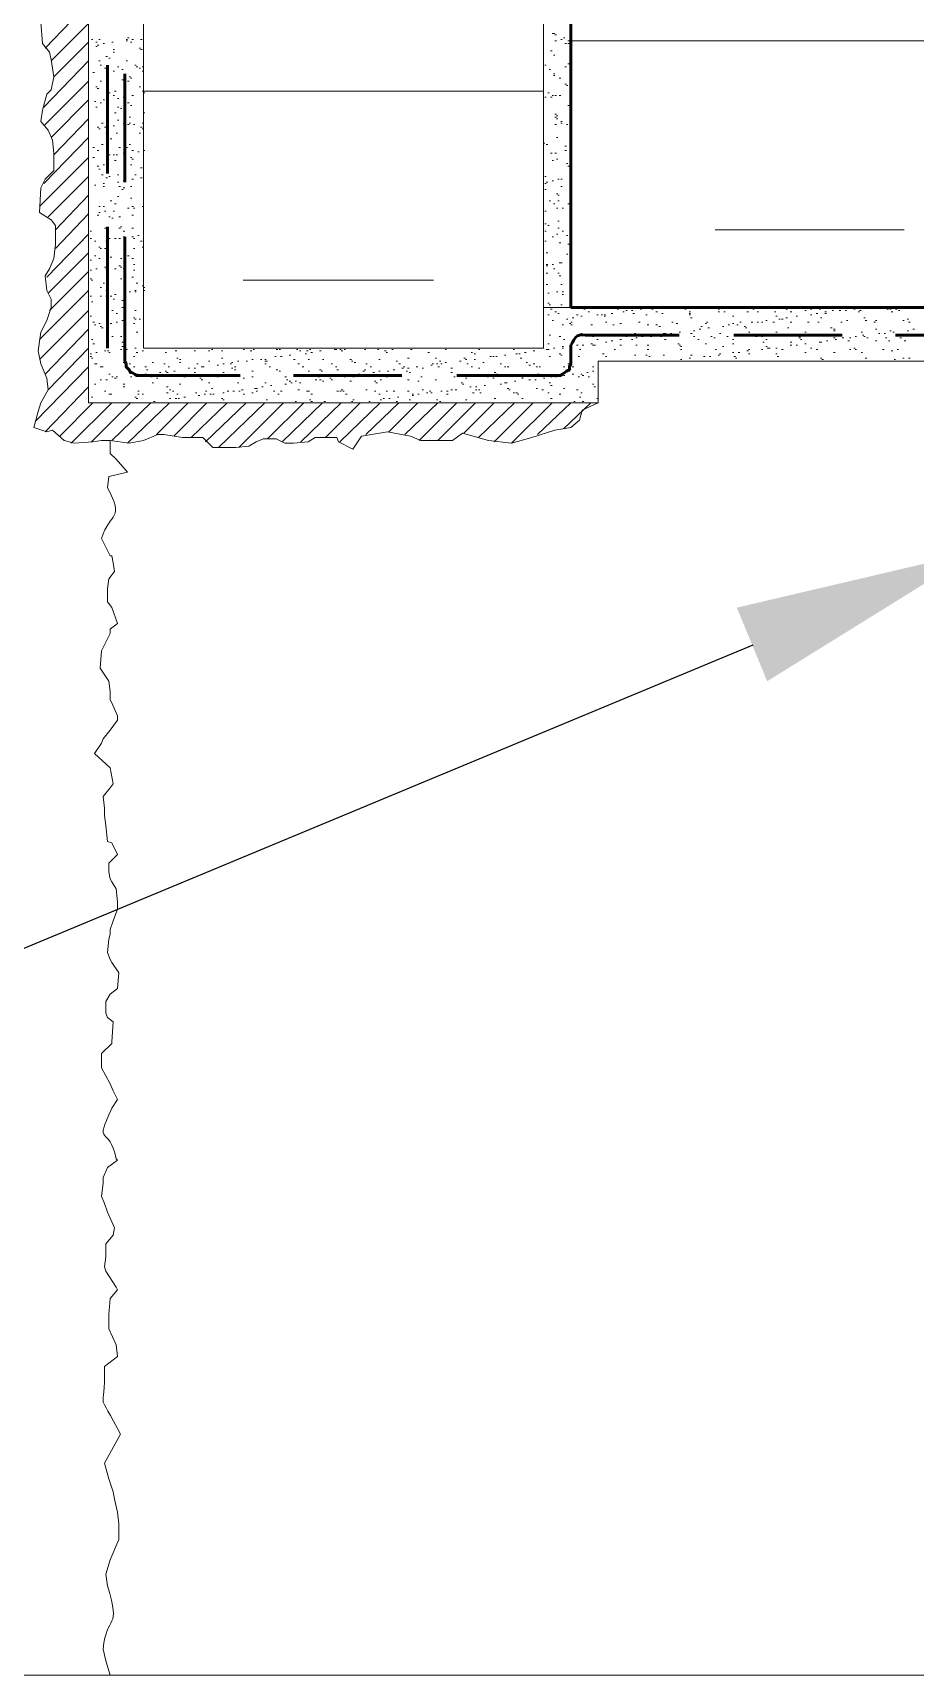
# Model space of a CAD drawing. Header units: millimetres. Extents: x 14 to 201, y 16 to 268.
# Drawn here: x 73.03 to 85.97, y 173.76 to 197.86 of the extents above; entities that cross this region are included whole.
import ezdxf

# ---------------------------------------------------------------- set-up
doc = ezdxf.new("R2010")
doc.units = ezdxf.units.MM
doc.header["$MEASUREMENT"] = 0
doc.layers.get('0').update_dxf_attribs({"linetype": 'CONTINUOUS'})

msp = doc.modelspace()

# ---------------------------------------------------------------- hatches: boundary and pattern name
at = {"true_color": 0x000007}
msp.add_hatch(color=0, dxfattribs=at).paths.add_polyline_path([(83.354, 189.421), (86.868, 190.246), (83.799, 188.341)])

# ---------------------------------------------------------------- linework, layer by layer
at = {"color": 0, "linetype": 'Continuous', "lineweight": 53, "true_color": 0x000007}
for p, q in [((80.92, 193.823), (80.92, 227.901)), ((74.126, 197.379), (74.126, 195.792)), ((74.38, 195.665), (74.38, 197.252)), ((74.126, 195.008), (74.126, 193.23)), ((74.38, 193.04), (74.38, 194.86)), ((89.26, 193.823), (80.92, 193.823)), ((80.92, 193.273), (80.92, 193.23)), ((82.508, 193.421), (81.132, 193.421)), ((84.9, 193.421), (83.312, 193.421)), ((87.27, 193.421), (85.683, 193.421)), ((80.92, 193.23), (80.92, 193.04)), ((76.073, 192.828), (74.591, 192.828)), ((78.444, 192.828), (76.856, 192.828)), ((80.73, 192.828), (79.248, 192.828))]:
    msp.add_line(p, q, dxfattribs=at)
at = {"color": 0, "linetype": 'Continuous', "lineweight": 15, "true_color": 0x000007}
for p, q in [((80.518, 193.23), (80.518, 209.973)), ((73.85, 207.518), (73.85, 192.426)), ((74.655, 207.031), (74.655, 193.23)), ((80.518, 193.823), (80.92, 193.823)), ((74.655, 193.23), (80.518, 193.23)), ((89.662, 193.04), (81.322, 193.04)), ((70.993, 173.757), (102.553, 173.757))]:
    msp.add_line(p, q, dxfattribs=at)
at = {"color": 0, "linetype": 'Continuous', "lineweight": 15, "true_color": 0x656565}
for p, q in [((73.215, 197.633), (73.85, 198.289)), ((73.3, 197.443), (73.85, 197.993)), ((73.342, 197.21), (73.85, 197.718)), ((73.893, 197.76), (73.914, 197.76)), ((73.956, 197.718), (73.977, 197.718)), ((73.956, 197.654), (73.977, 197.654)), ((73.977, 197.676), (73.999, 197.676)), ((73.999, 197.76), (74.02, 197.76)), ((74.062, 197.697), (74.083, 197.697)), ((74.189, 197.718), (74.21, 197.718)), ((74.21, 197.612), (74.231, 197.612)), ((74.401, 197.76), (74.422, 197.76)), ((74.401, 197.739), (74.422, 197.739)), ((74.401, 197.739), (74.422, 197.739)), ((74.422, 197.781), (74.443, 197.781)), ((74.464, 197.718), (74.485, 197.718)), ((74.485, 197.76), (74.507, 197.76)), ((74.591, 197.633), (74.613, 197.633)), ((74.613, 197.76), (74.634, 197.76)), ((74.613, 197.612), (74.634, 197.612)), ((74.613, 197.612), (74.634, 197.612)), ((80.645, 197.845), (80.666, 197.845)), ((80.666, 197.845), (80.687, 197.845)), ((80.687, 197.824), (80.708, 197.824)), ((80.687, 197.739), (80.708, 197.739)), ((80.772, 197.76), (80.793, 197.76)), ((80.814, 197.781), (80.835, 197.781)), ((80.835, 197.697), (80.857, 197.697)), ((80.878, 197.739), (80.899, 197.739)), ((80.878, 197.697), (80.899, 197.697)), ((80.899, 197.781), (80.92, 197.781)), ((80.92, 197.739), (89.26, 197.739)), ((73.194, 196.765), (73.85, 197.443)), ((73.999, 197.443), (74.02, 197.443)), ((74.02, 197.379), (74.041, 197.379)), ((74.104, 197.506), (74.126, 197.506)), ((74.147, 197.485), (74.168, 197.485)), ((74.21, 197.57), (74.231, 197.57)), ((74.401, 197.443), (74.422, 197.443)), ((74.528, 197.379), (74.549, 197.379)), ((80.539, 197.379), (80.56, 197.379)), ((80.624, 197.591), (80.645, 197.591)), ((80.666, 197.527), (80.687, 197.527)), ((80.878, 197.4), (80.899, 197.4)), ((73.194, 196.49), (73.85, 197.146)), ((73.914, 197.273), (73.935, 197.273)), ((74.02, 197.146), (74.041, 197.146)), ((74.083, 197.337), (74.104, 197.337)), ((74.126, 197.295), (74.147, 197.295)), ((74.21, 197.295), (74.231, 197.295)), ((74.21, 197.295), (74.231, 197.295)), ((74.274, 197.358), (74.295, 197.358)), ((74.337, 197.316), (74.358, 197.316)), ((74.337, 197.168), (74.358, 197.168)), ((74.422, 197.146), (74.443, 197.146)), ((74.443, 197.21), (74.464, 197.21)), ((74.464, 197.189), (74.485, 197.189)), ((74.549, 197.358), (74.57, 197.358)), ((74.591, 197.337), (74.613, 197.337)), ((74.634, 197.358), (74.655, 197.358)), ((74.634, 197.295), (74.655, 197.295)), ((80.603, 197.316), (80.624, 197.316)), ((80.666, 197.252), (80.687, 197.252)), ((80.666, 197.231), (80.687, 197.231)), ((80.751, 197.189), (80.772, 197.189)), ((80.835, 197.358), (80.857, 197.358)), ((80.92, 197.358), (80.941, 197.358)), ((73.956, 197.062), (73.977, 197.062)), ((73.977, 197.04), (73.999, 197.04)), ((74.126, 196.913), (74.147, 196.913)), ((74.147, 196.977), (74.168, 196.977)), ((74.21, 196.935), (74.231, 196.935)), ((74.231, 196.998), (74.253, 196.998)), ((74.274, 196.892), (74.295, 196.892)), ((74.358, 196.913), (74.38, 196.913)), ((74.485, 196.935), (74.507, 196.935)), ((74.591, 197.062), (74.613, 197.062)), ((74.634, 196.998), (74.655, 196.998)), ((74.655, 196.998), (80.518, 196.998)), ((74.655, 196.977), (74.676, 196.977)), ((80.539, 196.913), (80.56, 196.913)), ((80.581, 196.977), (80.603, 196.977)), ((80.624, 196.913), (80.645, 196.913)), ((80.645, 196.935), (80.666, 196.935)), ((80.687, 196.935), (80.708, 196.935)), ((80.751, 196.935), (80.772, 196.935)), ((80.835, 197.104), (80.857, 197.104)), ((80.857, 197.083), (80.878, 197.083)), ((80.899, 197.083), (80.92, 197.083)), ((73.3, 196.321), (73.85, 196.871)), ((73.935, 196.85), (73.956, 196.85)), ((73.956, 196.765), (73.977, 196.765)), ((74.02, 196.829), (74.041, 196.829)), ((74.062, 196.871), (74.083, 196.871)), ((74.231, 196.681), (74.253, 196.681)), ((74.274, 196.765), (74.295, 196.765)), ((74.316, 196.744), (74.337, 196.744)), ((74.422, 196.829), (74.443, 196.829)), ((74.464, 196.787), (74.485, 196.787)), ((74.655, 196.681), (74.676, 196.681)), ((80.687, 196.66), (80.708, 196.66)), ((80.878, 196.787), (80.899, 196.787)), ((80.899, 196.787), (80.92, 196.787)), ((73.342, 196.067), (73.85, 196.596)), ((73.977, 196.469), (73.999, 196.469)), ((73.999, 196.448), (74.02, 196.448)), ((74.041, 196.532), (74.062, 196.532)), ((74.083, 196.469), (74.104, 196.469)), ((74.21, 196.49), (74.231, 196.49)), ((74.274, 196.575), (74.295, 196.575)), ((74.358, 196.532), (74.38, 196.532)), ((74.422, 196.511), (74.443, 196.511)), ((74.443, 196.617), (74.464, 196.617)), ((74.443, 196.532), (74.464, 196.532)), ((74.507, 196.511), (74.528, 196.511)), ((74.613, 196.469), (74.634, 196.469)), ((74.634, 196.532), (74.655, 196.532)), ((74.634, 196.448), (74.655, 196.448)), ((80.687, 196.617), (80.708, 196.617)), ((80.687, 196.511), (80.708, 196.511)), ((80.708, 196.638), (80.73, 196.638)), ((80.708, 196.596), (80.73, 196.596)), ((80.772, 196.554), (80.793, 196.554)), ((80.772, 196.532), (80.793, 196.532)), ((80.857, 196.511), (80.878, 196.511)), ((80.899, 196.532), (80.92, 196.532)), ((80.92, 196.469), (80.941, 196.469)), ((73.194, 195.644), (73.85, 196.321)), ((73.914, 196.173), (73.935, 196.173)), ((74.041, 196.215), (74.062, 196.215)), ((74.104, 196.384), (74.126, 196.384)), ((74.126, 196.321), (74.147, 196.321)), ((74.168, 196.3), (74.189, 196.3)), ((74.253, 196.384), (74.274, 196.384)), ((74.295, 196.173), (74.316, 196.173)), ((74.401, 196.173), (74.422, 196.173)), ((74.443, 196.215), (74.464, 196.215)), ((74.591, 196.384), (74.613, 196.384)), ((80.518, 196.236), (80.539, 196.236)), ((80.56, 196.215), (80.581, 196.215)), ((80.708, 196.321), (80.73, 196.321)), ((80.835, 196.194), (80.857, 196.194)), ((80.92, 196.173), (80.941, 196.173)), ((73.131, 195.305), (73.85, 196.025)), ((73.914, 196.024), (73.935, 196.024)), ((73.977, 196.13), (73.999, 196.13)), ((74.147, 196.067), (74.168, 196.067)), ((74.21, 196.067), (74.231, 196.067)), ((74.231, 195.982), (74.253, 195.982)), ((74.253, 196.067), (74.274, 196.067)), ((74.358, 196.088), (74.38, 196.088)), ((74.464, 196.024), (74.485, 196.024)), ((74.485, 196.13), (74.507, 196.13)), ((74.485, 196.003), (74.507, 196.003)), ((74.57, 196.109), (74.591, 196.109)), ((74.655, 196.13), (74.676, 196.13)), ((80.624, 196.088), (80.645, 196.088)), ((80.645, 195.982), (80.666, 195.982)), ((80.687, 196.088), (80.708, 196.088)), ((80.708, 196.003), (80.73, 196.003)), ((80.835, 196.13), (80.857, 196.13)), ((80.857, 195.94), (80.878, 195.94)), ((80.899, 196.152), (80.92, 196.152)), ((80.92, 196.13), (80.941, 196.13)), ((73.258, 195.157), (73.85, 195.749)), ((73.977, 195.897), (73.999, 195.897)), ((73.999, 195.855), (74.02, 195.855)), ((74.041, 195.771), (74.062, 195.771)), ((74.062, 195.919), (74.083, 195.919)), ((74.104, 195.728), (74.126, 195.728)), ((74.147, 195.749), (74.168, 195.749)), ((74.274, 195.771), (74.295, 195.771)), ((74.358, 195.686), (74.38, 195.686)), ((74.464, 195.919), (74.485, 195.919)), ((74.485, 195.707), (74.507, 195.707)), ((74.528, 195.771), (74.549, 195.771)), ((74.613, 195.876), (74.634, 195.876)), ((74.613, 195.728), (74.634, 195.728)), ((80.539, 195.749), (80.56, 195.749)), ((80.645, 195.686), (80.666, 195.686)), ((80.73, 195.707), (80.751, 195.707)), ((80.772, 195.707), (80.793, 195.707)), ((80.878, 195.897), (80.899, 195.897)), ((73.364, 194.966), (73.85, 195.474)), ((73.935, 195.622), (73.956, 195.622)), ((74.062, 195.644), (74.083, 195.644)), ((74.062, 195.601), (74.083, 195.601)), ((74.274, 195.665), (74.295, 195.665)), ((74.274, 195.453), (74.295, 195.453)), ((74.295, 195.601), (74.316, 195.601)), ((74.337, 195.559), (74.358, 195.559)), ((74.358, 195.58), (74.38, 195.58)), ((74.464, 195.601), (74.485, 195.601)), ((80.539, 195.644), (80.56, 195.644)), ((80.539, 195.559), (80.56, 195.559)), ((80.56, 195.665), (80.581, 195.665)), ((80.708, 195.495), (80.73, 195.495)), ((80.73, 195.474), (80.751, 195.474)), ((80.772, 195.601), (80.793, 195.601)), ((73.364, 194.691), (73.85, 195.199)), ((73.999, 195.305), (74.02, 195.305)), ((73.999, 195.22), (74.02, 195.22)), ((74.062, 195.305), (74.083, 195.305)), ((74.083, 195.241), (74.104, 195.241)), ((74.168, 195.389), (74.189, 195.389)), ((74.21, 195.241), (74.231, 195.241)), ((74.231, 195.347), (74.253, 195.347)), ((74.422, 195.284), (74.443, 195.284)), ((74.464, 195.432), (74.485, 195.432)), ((74.485, 195.305), (74.507, 195.305)), ((74.507, 195.284), (74.528, 195.284)), ((74.634, 195.305), (74.655, 195.305)), ((74.634, 195.305), (74.655, 195.305)), ((80.539, 195.241), (80.56, 195.241)), ((80.603, 195.389), (80.624, 195.389)), ((80.666, 195.347), (80.687, 195.347)), ((80.708, 195.284), (80.73, 195.284)), ((80.73, 195.389), (80.751, 195.389)), ((80.793, 195.284), (80.814, 195.284)), ((80.878, 195.347), (80.899, 195.347)), ((80.899, 195.199), (80.92, 195.199)), ((80.92, 195.305), (80.941, 195.305)), ((73.977, 195.178), (73.999, 195.178)), ((74.083, 194.987), (74.104, 194.987)), ((74.147, 195.157), (74.168, 195.157)), ((74.189, 195.136), (74.21, 195.136)), ((74.295, 195.157), (74.316, 195.157)), ((74.295, 194.987), (74.316, 194.987)), ((74.316, 195.009), (74.337, 195.009)), ((74.485, 195.178), (74.507, 195.178)), ((74.485, 194.987), (74.507, 194.987)), ((80.539, 195.051), (80.56, 195.051)), ((80.581, 195.03), (80.603, 195.03)), ((80.73, 195.093), (80.751, 195.093)), ((80.73, 194.987), (80.751, 194.987)), ((83.037, 194.966), (85.81, 194.966)), ((73.237, 194.268), (73.85, 194.903)), ((73.872, 194.945), (73.893, 194.945)), ((73.872, 194.839), (73.893, 194.839)), ((73.935, 194.797), (73.956, 194.797)), ((74.104, 194.797), (74.126, 194.797)), ((74.147, 194.839), (74.168, 194.839)), ((74.231, 194.839), (74.253, 194.839)), ((74.295, 194.839), (74.316, 194.839)), ((74.358, 194.945), (74.38, 194.945)), ((74.358, 194.86), (74.38, 194.86)), ((74.485, 194.86), (74.507, 194.86)), ((74.507, 194.839), (74.528, 194.839)), ((74.57, 194.881), (74.591, 194.881)), ((74.613, 194.797), (74.634, 194.797)), ((80.539, 194.945), (80.56, 194.945)), ((80.539, 194.797), (80.56, 194.797)), ((80.645, 194.86), (80.666, 194.86)), ((80.708, 194.903), (80.73, 194.903)), ((80.751, 194.776), (80.772, 194.776)), ((80.793, 194.945), (80.814, 194.945)), ((80.857, 194.881), (80.878, 194.881)), ((80.878, 194.754), (80.899, 194.754)), ((80.899, 194.733), (80.92, 194.733)), ((73.258, 194.035), (73.85, 194.628)), ((73.872, 194.522), (73.893, 194.522)), ((73.935, 194.585), (73.956, 194.585)), ((73.999, 194.712), (74.02, 194.712)), ((73.999, 194.543), (74.02, 194.543)), ((74.02, 194.691), (74.041, 194.691)), ((74.083, 194.691), (74.104, 194.691)), ((74.168, 194.564), (74.189, 194.564)), ((74.316, 194.543), (74.337, 194.543)), ((74.422, 194.585), (74.443, 194.585)), ((74.485, 194.543), (74.507, 194.543)), ((74.507, 194.691), (74.528, 194.691)), ((74.634, 194.712), (74.655, 194.712)), ((80.56, 194.628), (80.581, 194.628)), ((80.751, 194.479), (80.772, 194.479)), ((80.772, 194.479), (80.793, 194.479)), ((80.857, 194.606), (80.878, 194.606)), ((80.92, 194.564), (80.941, 194.564)), ((73.279, 193.781), (73.85, 194.352)), ((73.872, 194.373), (73.893, 194.373)), ((73.872, 194.246), (73.893, 194.246)), ((73.956, 194.395), (73.977, 194.395)), ((74.083, 194.416), (74.104, 194.416)), ((74.104, 194.395), (74.126, 194.395)), ((74.231, 194.395), (74.253, 194.395)), ((74.295, 194.437), (74.316, 194.437)), ((74.316, 194.416), (74.337, 194.416)), ((74.316, 194.246), (74.337, 194.246)), ((74.358, 194.395), (74.38, 194.395)), ((74.38, 194.458), (74.401, 194.458)), ((74.485, 194.268), (74.507, 194.268)), ((74.507, 194.458), (74.528, 194.458)), ((74.507, 194.373), (74.528, 194.373)), ((80.56, 194.458), (80.581, 194.458)), ((80.56, 194.437), (80.581, 194.437)), ((80.56, 194.331), (80.581, 194.331)), ((80.645, 194.458), (80.666, 194.458)), ((80.666, 194.395), (80.687, 194.395)), ((80.73, 194.331), (80.751, 194.331)), ((80.751, 194.289), (80.772, 194.289)), ((73.131, 193.358), (73.85, 194.077)), ((73.872, 193.993), (73.893, 193.993)), ((73.893, 194.225), (73.914, 194.225)), ((74.02, 194.12), (74.041, 194.12)), ((74.02, 193.993), (74.041, 193.993)), ((74.062, 194.183), (74.083, 194.183)), ((74.104, 194.077), (74.126, 194.077)), ((74.104, 193.993), (74.126, 193.993)), ((74.126, 194.141), (74.147, 194.141)), ((74.168, 193.993), (74.189, 193.993)), ((74.231, 194.014), (74.253, 194.014)), ((74.38, 193.993), (74.401, 193.993)), ((74.443, 194.056), (74.464, 194.056)), ((74.528, 194.077), (74.549, 194.077)), ((74.528, 194.056), (74.549, 194.056)), ((74.549, 194.183), (74.57, 194.183)), ((74.634, 194.141), (74.655, 194.141)), ((74.655, 194.12), (74.676, 194.12)), ((74.655, 194.077), (74.676, 194.077)), ((76.115, 194.225), (78.909, 194.225)), ((80.56, 194.162), (80.581, 194.162)), ((80.581, 194.035), (80.603, 194.035)), ((80.708, 194.056), (80.73, 194.056)), ((80.772, 194.162), (80.793, 194.162)), ((80.793, 194.056), (80.814, 194.056)), ((80.793, 194.014), (80.814, 194.014)), ((80.899, 194.162), (80.92, 194.162)), ((73.131, 193.061), (73.85, 193.781)), ((73.893, 193.908), (73.914, 193.908)), ((74.126, 193.781), (74.147, 193.781)), ((74.189, 193.781), (74.21, 193.781)), ((74.21, 193.95), (74.231, 193.95)), ((74.337, 193.929), (74.358, 193.929)), ((74.337, 193.823), (74.358, 193.823)), ((74.528, 193.781), (74.549, 193.781)), ((80.581, 193.887), (80.603, 193.887)), ((80.603, 193.865), (80.624, 193.865)), ((80.624, 193.802), (80.645, 193.802)), ((80.687, 193.76), (80.708, 193.76)), ((80.772, 193.865), (80.793, 193.865)), ((81.111, 193.802), (81.132, 193.802)), ((81.174, 193.76), (81.195, 193.76)), ((81.598, 193.802), (81.619, 193.802)), ((81.682, 193.76), (81.703, 193.76)), ((81.725, 193.781), (81.746, 193.781)), ((81.809, 193.781), (81.83, 193.781)), ((81.936, 193.802), (81.957, 193.802)), ((82.106, 193.802), (82.127, 193.802)), ((82.169, 193.76), (82.19, 193.76)), ((82.592, 193.802), (82.613, 193.802)), ((82.656, 193.76), (82.677, 193.76)), ((83.079, 193.802), (83.1, 193.802)), ((83.079, 193.76), (83.1, 193.76)), ((83.164, 193.823), (83.185, 193.823)), ((83.164, 193.76), (83.185, 193.76)), ((83.502, 193.76), (83.524, 193.76)), ((83.587, 193.802), (83.608, 193.802)), ((83.651, 193.76), (83.672, 193.76)), ((83.905, 193.76), (83.926, 193.76)), ((84.074, 193.802), (84.095, 193.802)), ((84.138, 193.76), (84.159, 193.76)), ((84.349, 193.781), (84.37, 193.781)), ((84.434, 193.802), (84.455, 193.802)), ((84.561, 193.802), (84.582, 193.802)), ((84.646, 193.76), (84.667, 193.76)), ((84.751, 193.781), (84.773, 193.781)), ((84.857, 193.781), (84.878, 193.781)), ((84.942, 193.781), (84.963, 193.781)), ((85.048, 193.823), (85.069, 193.823)), ((85.069, 193.802), (85.09, 193.802)), ((85.069, 193.802), (85.09, 193.802)), ((85.132, 193.76), (85.154, 193.76)), ((85.154, 193.781), (85.175, 193.781)), ((85.556, 193.802), (85.577, 193.802)), ((85.598, 193.802), (85.619, 193.802)), ((85.619, 193.76), (85.64, 193.76)), ((85.683, 193.802), (85.704, 193.802)), ((85.725, 193.781), (85.746, 193.781)), ((73.872, 193.696), (73.893, 193.696)), ((73.914, 193.612), (73.935, 193.612)), ((73.935, 193.569), (73.956, 193.569)), ((73.999, 193.59), (74.02, 193.59)), ((74.02, 193.548), (74.041, 193.548)), ((74.041, 193.527), (74.062, 193.527)), ((74.168, 193.59), (74.189, 193.59)), ((74.253, 193.738), (74.274, 193.738)), ((74.253, 193.612), (74.274, 193.612)), ((74.337, 193.633), (74.358, 193.633)), ((74.38, 193.633), (74.401, 193.633)), ((74.507, 193.675), (74.528, 193.675)), ((74.507, 193.59), (74.528, 193.59)), ((74.528, 193.654), (74.549, 193.654)), ((74.591, 193.654), (74.613, 193.654)), ((80.581, 193.717), (80.603, 193.717)), ((80.645, 193.633), (80.666, 193.633)), ((80.73, 193.738), (80.751, 193.738)), ((80.793, 193.569), (80.814, 193.569)), ((80.857, 193.654), (80.878, 193.654)), ((80.899, 193.59), (80.92, 193.59)), ((80.92, 193.612), (80.941, 193.612)), ((80.92, 193.569), (80.941, 193.569)), ((80.941, 193.675), (80.963, 193.675)), ((81.005, 193.717), (81.026, 193.717)), ((81.068, 193.696), (81.089, 193.696)), ((81.216, 193.569), (81.238, 193.569)), ((81.301, 193.717), (81.322, 193.717)), ((81.365, 193.717), (81.386, 193.717)), ((81.365, 193.717), (81.386, 193.717)), ((81.407, 193.717), (81.428, 193.717)), ((81.407, 193.696), (81.428, 193.696)), ((81.428, 193.612), (81.449, 193.612)), ((81.513, 193.738), (81.534, 193.738)), ((81.534, 193.569), (81.555, 193.569)), ((81.64, 193.59), (81.661, 193.59)), ((81.83, 193.738), (81.852, 193.738)), ((81.915, 193.612), (81.936, 193.612)), ((82.021, 193.717), (82.042, 193.717)), ((82.042, 193.569), (82.063, 193.569)), ((82.169, 193.569), (82.19, 193.569)), ((82.211, 193.548), (82.233, 193.548)), ((82.254, 193.738), (82.275, 193.738)), ((82.402, 193.612), (82.423, 193.612)), ((82.465, 193.59), (82.487, 193.59)), ((82.656, 193.738), (82.677, 193.738)), ((82.656, 193.717), (82.677, 193.717)), ((82.677, 193.675), (82.698, 193.675)), ((82.825, 193.548), (82.846, 193.548)), ((82.889, 193.59), (82.91, 193.59)), ((82.91, 193.612), (82.931, 193.612)), ((82.931, 193.527), (82.952, 193.527)), ((83.143, 193.548), (83.164, 193.548)), ((83.227, 193.569), (83.248, 193.569)), ((83.291, 193.696), (83.312, 193.696)), ((83.291, 193.59), (83.312, 193.59)), ((83.354, 193.569), (83.375, 193.569)), ((83.397, 193.612), (83.418, 193.612)), ((83.46, 193.548), (83.481, 193.548)), ((83.481, 193.527), (83.502, 193.527)), ((83.566, 193.612), (83.587, 193.612)), ((83.651, 193.612), (83.672, 193.612)), ((83.714, 193.612), (83.735, 193.612)), ((83.778, 193.633), (83.799, 193.633)), ((83.883, 193.612), (83.905, 193.612)), ((83.926, 193.696), (83.947, 193.696)), ((83.968, 193.654), (83.989, 193.654)), ((84.01, 193.654), (84.032, 193.654)), ((84.074, 193.675), (84.095, 193.675)), ((84.095, 193.527), (84.116, 193.527)), ((84.138, 193.612), (84.159, 193.612)), ((84.222, 193.696), (84.243, 193.696)), ((84.392, 193.612), (84.413, 193.612)), ((84.434, 193.717), (84.455, 193.717)), ((84.519, 193.738), (84.54, 193.738)), ((84.54, 193.612), (84.561, 193.612)), ((84.582, 193.675), (84.603, 193.675)), ((84.646, 193.738), (84.667, 193.738)), ((84.73, 193.527), (84.751, 193.527)), ((84.878, 193.612), (84.9, 193.612)), ((84.963, 193.633), (84.984, 193.633)), ((85.217, 193.675), (85.238, 193.675)), ((85.238, 193.633), (85.259, 193.633)), ((85.365, 193.612), (85.386, 193.612)), ((85.386, 193.633), (85.408, 193.633)), ((85.788, 193.633), (85.81, 193.633)), ((85.852, 193.654), (85.873, 193.654)), ((85.873, 193.612), (85.894, 193.612)), ((73.215, 192.849), (73.85, 193.506)), ((73.893, 193.357), (73.914, 193.357)), ((73.914, 193.294), (73.935, 193.294)), ((74.126, 193.463), (74.147, 193.463)), ((74.189, 193.4), (74.21, 193.4)), ((74.316, 193.4), (74.337, 193.4)), ((74.337, 193.315), (74.358, 193.315)), ((74.38, 193.357), (74.401, 193.357)), ((74.549, 193.463), (74.57, 193.463)), ((80.581, 193.294), (80.603, 193.294)), ((80.603, 193.421), (80.624, 193.421)), ((80.751, 193.4), (80.772, 193.4)), ((80.814, 193.357), (80.835, 193.357)), ((81.005, 193.421), (81.026, 193.421)), ((81.005, 193.273), (81.026, 193.273)), ((81.068, 193.442), (81.089, 193.442)), ((81.089, 193.273), (81.111, 193.273)), ((81.216, 193.294), (81.238, 193.294)), ((81.216, 193.294), (81.238, 193.294)), ((81.238, 193.4), (81.259, 193.4)), ((81.238, 193.273), (81.259, 193.273)), ((81.259, 193.273), (81.28, 193.273)), ((81.301, 193.357), (81.322, 193.357)), ((81.428, 193.421), (81.449, 193.421)), ((81.428, 193.315), (81.449, 193.315)), ((81.513, 193.336), (81.534, 193.336)), ((81.64, 193.357), (81.661, 193.357)), ((81.64, 193.273), (81.661, 193.273)), ((81.703, 193.421), (81.725, 193.421)), ((81.725, 193.4), (81.746, 193.4)), ((81.725, 193.4), (81.746, 193.4)), ((81.809, 193.357), (81.83, 193.357)), ((81.852, 193.442), (81.873, 193.442)), ((81.873, 193.379), (81.894, 193.379)), ((81.873, 193.273), (81.894, 193.273)), ((81.957, 193.4), (81.979, 193.4)), ((82.042, 193.273), (82.063, 193.273)), ((82.084, 193.4), (82.106, 193.4)), ((82.233, 193.4), (82.254, 193.4)), ((82.275, 193.442), (82.296, 193.442)), ((82.296, 193.442), (82.317, 193.442)), ((82.296, 193.357), (82.317, 193.357)), ((82.338, 193.421), (82.36, 193.421)), ((82.381, 193.442), (82.402, 193.442)), ((82.487, 193.294), (82.508, 193.294)), ((82.508, 193.463), (82.529, 193.463)), ((82.508, 193.273), (82.529, 193.273)), ((82.677, 193.442), (82.698, 193.442)), ((82.719, 193.485), (82.74, 193.485)), ((82.719, 193.4), (82.74, 193.4)), ((82.783, 193.357), (82.804, 193.357)), ((82.804, 193.506), (82.825, 193.506)), ((82.889, 193.294), (82.91, 193.294)), ((82.973, 193.4), (82.994, 193.4)), ((83.016, 193.379), (83.037, 193.379)), ((83.1, 193.442), (83.121, 193.442)), ((83.206, 193.4), (83.227, 193.4)), ((83.291, 193.357), (83.312, 193.357)), ((83.291, 193.294), (83.312, 193.294)), ((83.524, 193.463), (83.545, 193.463)), ((83.629, 193.4), (83.651, 193.4)), ((83.714, 193.4), (83.735, 193.4)), ((83.735, 193.315), (83.756, 193.315)), ((83.778, 193.357), (83.799, 193.357)), ((83.926, 193.463), (83.947, 193.463)), ((84.138, 193.315), (84.159, 193.315)), ((84.138, 193.273), (84.159, 193.273)), ((84.201, 193.421), (84.222, 193.421)), ((84.222, 193.273), (84.243, 193.273)), ((84.265, 193.4), (84.286, 193.4)), ((84.265, 193.379), (84.286, 193.379)), ((84.286, 193.357), (84.307, 193.357)), ((84.349, 193.463), (84.37, 193.463)), ((84.349, 193.294), (84.37, 193.294)), ((84.561, 193.315), (84.582, 193.315)), ((84.582, 193.315), (84.603, 193.315)), ((84.667, 193.336), (84.688, 193.336)), ((84.709, 193.421), (84.73, 193.421)), ((84.773, 193.506), (84.794, 193.506)), ((84.773, 193.485), (84.794, 193.485)), ((84.773, 193.379), (84.794, 193.379)), ((84.794, 193.357), (84.815, 193.357)), ((84.9, 193.379), (84.921, 193.379)), ((84.984, 193.336), (85.005, 193.336)), ((85.005, 193.379), (85.027, 193.379)), ((85.09, 193.4), (85.111, 193.4)), ((85.175, 193.463), (85.196, 193.463)), ((85.196, 193.421), (85.217, 193.421)), ((85.217, 193.4), (85.238, 193.4)), ((85.259, 193.379), (85.281, 193.379)), ((85.386, 193.506), (85.408, 193.506)), ((85.386, 193.336), (85.408, 193.336)), ((85.429, 193.442), (85.45, 193.442)), ((85.513, 193.442), (85.535, 193.442)), ((85.535, 193.379), (85.556, 193.379)), ((85.577, 193.336), (85.598, 193.336)), ((85.598, 193.485), (85.619, 193.485)), ((85.64, 193.463), (85.662, 193.463)), ((85.683, 193.421), (85.704, 193.421)), ((85.746, 193.379), (85.767, 193.379)), ((85.81, 193.336), (85.831, 193.336)), ((85.852, 193.485), (85.873, 193.485)), ((85.937, 193.506), (85.958, 193.506)), ((73.258, 192.617), (73.85, 193.23)), ((73.872, 193.146), (73.893, 193.146)), ((73.872, 193.104), (73.893, 193.104)), ((73.893, 193.082), (73.914, 193.082)), ((73.956, 193.167), (73.977, 193.167)), ((74.083, 193.188), (74.104, 193.188)), ((74.126, 193.188), (74.147, 193.188)), ((74.147, 193.167), (74.168, 193.167)), ((74.316, 193.209), (74.337, 193.209)), ((74.337, 193.252), (74.358, 193.252)), ((74.38, 193.23), (74.401, 193.23)), ((74.401, 193.209), (74.422, 193.209)), ((74.507, 193.104), (74.528, 193.104)), ((74.528, 193.23), (74.549, 193.23)), ((74.549, 193.167), (74.57, 193.167)), ((74.634, 193.188), (74.655, 193.188)), ((74.972, 193.167), (74.994, 193.167)), ((75.121, 193.188), (75.142, 193.188)), ((75.142, 193.082), (75.163, 193.082)), ((75.184, 193.061), (75.205, 193.061)), ((75.396, 193.188), (75.417, 193.188)), ((75.607, 193.188), (75.629, 193.188)), ((75.607, 193.04), (75.629, 193.04)), ((75.629, 193.23), (75.65, 193.23)), ((75.65, 193.209), (75.671, 193.209)), ((75.798, 193.188), (75.819, 193.188)), ((75.798, 193.082), (75.819, 193.082)), ((76.031, 193.04), (76.052, 193.04)), ((76.115, 193.209), (76.137, 193.209)), ((76.158, 193.04), (76.179, 193.04)), ((76.221, 193.188), (76.242, 193.188)), ((76.242, 193.061), (76.263, 193.061)), ((76.263, 193.209), (76.285, 193.209)), ((76.369, 193.061), (76.39, 193.061)), ((76.433, 193.061), (76.454, 193.061)), ((76.433, 193.04), (76.454, 193.04)), ((76.454, 193.04), (76.475, 193.04)), ((76.581, 193.104), (76.602, 193.104)), ((76.602, 193.209), (76.623, 193.209)), ((76.644, 193.209), (76.666, 193.209)), ((76.666, 193.104), (76.687, 193.104)), ((76.793, 193.125), (76.814, 193.125)), ((76.856, 193.061), (76.877, 193.061)), ((76.898, 193.209), (76.92, 193.209)), ((76.941, 193.188), (76.962, 193.188)), ((77.025, 193.146), (77.047, 193.146)), ((77.047, 193.188), (77.068, 193.188)), ((77.068, 193.061), (77.089, 193.061)), ((77.089, 193.209), (77.11, 193.209)), ((77.11, 193.167), (77.131, 193.167)), ((77.237, 193.188), (77.258, 193.188)), ((77.279, 193.061), (77.301, 193.061)), ((77.449, 193.209), (77.47, 193.209)), ((77.47, 193.209), (77.491, 193.209)), ((77.533, 193.209), (77.555, 193.209)), ((77.555, 193.188), (77.576, 193.188)), ((77.597, 193.209), (77.618, 193.209)), ((77.682, 193.061), (77.703, 193.061)), ((77.703, 193.04), (77.724, 193.04)), ((77.893, 193.209), (77.914, 193.209)), ((78.084, 193.209), (78.105, 193.209)), ((78.105, 193.061), (78.126, 193.061)), ((78.19, 193.188), (78.211, 193.188)), ((78.211, 193.167), (78.232, 193.167)), ((78.296, 193.209), (78.317, 193.209)), ((78.359, 193.04), (78.38, 193.04)), ((78.528, 193.082), (78.55, 193.082)), ((78.571, 193.209), (78.592, 193.209)), ((78.825, 193.167), (78.846, 193.167)), ((78.931, 193.082), (78.952, 193.082)), ((78.994, 193.04), (79.015, 193.04)), ((79.079, 193.209), (79.1, 193.209)), ((79.29, 193.04), (79.312, 193.04)), ((79.354, 193.082), (79.375, 193.082)), ((79.375, 193.061), (79.396, 193.061)), ((79.46, 193.167), (79.481, 193.167)), ((79.502, 193.146), (79.523, 193.146)), ((79.502, 193.061), (79.523, 193.061)), ((79.565, 193.209), (79.587, 193.209)), ((79.735, 193.104), (79.756, 193.104)), ((79.777, 193.104), (79.798, 193.104)), ((79.819, 193.104), (79.841, 193.104)), ((79.946, 193.125), (79.968, 193.125)), ((80.073, 193.209), (80.095, 193.209)), ((80.116, 193.146), (80.137, 193.146)), ((80.158, 193.146), (80.179, 193.146)), ((80.179, 193.082), (80.2, 193.082)), ((80.243, 193.167), (80.264, 193.167)), ((80.37, 193.188), (80.391, 193.188)), ((80.56, 193.209), (80.581, 193.209)), ((80.581, 193.209), (80.603, 193.209)), ((80.603, 193.104), (80.624, 193.104)), ((80.666, 193.23), (80.687, 193.23)), ((80.751, 193.146), (80.772, 193.146)), ((80.772, 193.125), (80.793, 193.125)), ((80.793, 193.252), (80.814, 193.252)), ((80.793, 193.23), (80.814, 193.23)), ((81.026, 193.104), (81.047, 193.104)), ((81.047, 193.209), (81.068, 193.209)), ((81.386, 193.146), (81.407, 193.146)), ((81.428, 193.104), (81.449, 193.104)), ((81.555, 193.209), (81.576, 193.209)), ((81.852, 193.125), (81.873, 193.125)), ((82.021, 193.125), (82.042, 193.125)), ((82.042, 193.209), (82.063, 193.209)), ((82.063, 193.104), (82.084, 193.104)), ((82.275, 193.125), (82.296, 193.125)), ((82.444, 193.04), (82.465, 193.04)), ((82.529, 193.252), (82.55, 193.252)), ((82.529, 193.209), (82.55, 193.209)), ((82.529, 193.061), (82.55, 193.061)), ((82.656, 193.082), (82.677, 193.082)), ((82.677, 193.125), (82.698, 193.125)), ((82.677, 193.125), (82.698, 193.125)), ((82.867, 193.104), (82.889, 193.104)), ((82.952, 193.104), (82.973, 193.104)), ((83.037, 193.209), (83.058, 193.209)), ((83.079, 193.125), (83.1, 193.125)), ((83.1, 193.146), (83.121, 193.146)), ((83.143, 193.252), (83.164, 193.252)), ((83.291, 193.167), (83.312, 193.167)), ((83.312, 193.104), (83.333, 193.104)), ((83.333, 193.082), (83.354, 193.082)), ((83.375, 193.167), (83.397, 193.167)), ((83.502, 193.188), (83.524, 193.188)), ((83.524, 193.209), (83.545, 193.209)), ((83.524, 193.146), (83.545, 193.146)), ((83.714, 193.209), (83.735, 193.209)), ((83.778, 193.252), (83.799, 193.252)), ((83.799, 193.23), (83.82, 193.23)), ((83.82, 193.23), (83.841, 193.23)), ((83.926, 193.23), (83.947, 193.23)), ((83.926, 193.146), (83.947, 193.146)), ((83.947, 193.104), (83.968, 193.104)), ((84.01, 193.209), (84.032, 193.209)), ((84.349, 193.167), (84.37, 193.167)), ((84.434, 193.23), (84.455, 193.23)), ((84.519, 193.209), (84.54, 193.209)), ((84.582, 193.082), (84.603, 193.082)), ((84.603, 193.061), (84.624, 193.061)), ((84.773, 193.167), (84.794, 193.167)), ((85.005, 193.209), (85.027, 193.209)), ((85.069, 193.23), (85.09, 193.23)), ((85.09, 193.209), (85.111, 193.209)), ((85.175, 193.167), (85.196, 193.167)), ((85.238, 193.082), (85.259, 193.082)), ((85.492, 193.209), (85.513, 193.209)), ((85.577, 193.04), (85.598, 193.04)), ((85.619, 193.188), (85.64, 193.188)), ((85.662, 193.061), (85.683, 193.061)), ((85.704, 193.209), (85.725, 193.209)), ((85.788, 193.082), (85.81, 193.082)), ((85.873, 193.082), (85.894, 193.082)), ((85.894, 193.04), (85.915, 193.04)), ((73.067, 192.151), (73.85, 192.955)), ((73.935, 192.998), (73.956, 192.998)), ((73.956, 192.998), (73.977, 192.998)), ((74.02, 192.955), (74.041, 192.955)), ((74.041, 192.955), (74.062, 192.955)), ((74.147, 192.849), (74.168, 192.849)), ((74.189, 192.807), (74.21, 192.807)), ((74.253, 192.807), (74.274, 192.807)), ((74.358, 193.019), (74.38, 193.019)), ((74.443, 192.998), (74.464, 192.998)), ((74.464, 192.807), (74.485, 192.807)), ((74.507, 192.955), (74.528, 192.955)), ((74.528, 192.828), (74.549, 192.828)), ((74.549, 192.849), (74.57, 192.849)), ((74.676, 192.955), (74.697, 192.955)), ((74.676, 192.849), (74.697, 192.849)), ((74.697, 192.913), (74.718, 192.913)), ((74.761, 192.807), (74.782, 192.807)), ((74.782, 193.019), (74.803, 193.019)), ((74.888, 192.871), (74.909, 192.871)), ((74.951, 192.998), (74.972, 192.998)), ((74.972, 192.892), (74.994, 192.892)), ((74.994, 192.871), (75.015, 192.871)), ((75.015, 192.955), (75.036, 192.955)), ((75.099, 192.892), (75.121, 192.892)), ((75.184, 193.019), (75.205, 193.019)), ((75.248, 192.807), (75.269, 192.807)), ((75.311, 192.934), (75.332, 192.934)), ((75.311, 192.934), (75.332, 192.934)), ((75.396, 192.934), (75.417, 192.934)), ((75.396, 192.871), (75.417, 192.871)), ((75.438, 192.998), (75.459, 192.998)), ((75.502, 192.955), (75.523, 192.955)), ((75.523, 192.955), (75.544, 192.955)), ((75.734, 192.977), (75.755, 192.977)), ((75.734, 192.807), (75.755, 192.807)), ((75.819, 192.998), (75.84, 192.998)), ((75.819, 192.871), (75.84, 192.871)), ((75.925, 192.998), (75.946, 192.998)), ((75.946, 193.019), (75.967, 193.019)), ((75.946, 192.934), (75.967, 192.934)), ((75.988, 192.955), (76.009, 192.955)), ((75.988, 192.913), (76.009, 192.913)), ((76.242, 192.892), (76.263, 192.892)), ((76.242, 192.807), (76.263, 192.807)), ((76.433, 192.998), (76.454, 192.998)), ((76.496, 192.955), (76.517, 192.955)), ((76.602, 192.913), (76.623, 192.913)), ((76.644, 192.892), (76.666, 192.892)), ((76.729, 192.807), (76.75, 192.807)), ((76.92, 192.998), (76.941, 192.998)), ((76.983, 192.955), (77.004, 192.955)), ((77.068, 192.892), (77.089, 192.892)), ((77.216, 192.807), (77.237, 192.807)), ((77.237, 192.913), (77.258, 192.913)), ((77.258, 192.892), (77.279, 192.892)), ((77.406, 192.998), (77.428, 192.998)), ((77.47, 192.955), (77.491, 192.955)), ((77.491, 192.913), (77.512, 192.913)), ((77.597, 192.807), (77.618, 192.807)), ((77.682, 192.828), (77.703, 192.828)), ((77.724, 192.807), (77.745, 192.807)), ((77.745, 193.019), (77.766, 193.019)), ((77.809, 192.849), (77.83, 192.849)), ((77.872, 192.892), (77.893, 192.892)), ((77.893, 192.913), (77.914, 192.913)), ((77.914, 192.998), (77.936, 192.998)), ((77.978, 192.955), (77.999, 192.955)), ((78.02, 192.871), (78.042, 192.871)), ((78.105, 192.892), (78.126, 192.892)), ((78.211, 192.807), (78.232, 192.807)), ((78.232, 192.892), (78.253, 192.892)), ((78.317, 192.913), (78.338, 192.913)), ((78.401, 192.998), (78.423, 192.998)), ((78.444, 192.934), (78.465, 192.934)), ((78.465, 192.955), (78.486, 192.955)), ((78.507, 192.892), (78.528, 192.892)), ((78.528, 192.934), (78.55, 192.934)), ((78.55, 192.871), (78.571, 192.871)), ((78.655, 192.955), (78.676, 192.955)), ((78.719, 192.807), (78.74, 192.807)), ((78.74, 192.934), (78.761, 192.934)), ((78.867, 192.977), (78.888, 192.977)), ((78.888, 192.998), (78.909, 192.998)), ((78.952, 192.998), (78.973, 192.998)), ((78.973, 192.955), (78.994, 192.955)), ((79.015, 192.998), (79.036, 192.998)), ((79.079, 193.019), (79.1, 193.019)), ((79.163, 192.934), (79.184, 192.934)), ((79.163, 192.871), (79.184, 192.871)), ((79.206, 192.807), (79.227, 192.807)), ((79.396, 192.998), (79.417, 192.998)), ((79.46, 192.955), (79.481, 192.955)), ((79.565, 192.934), (79.587, 192.934)), ((79.629, 193.019), (79.65, 193.019)), ((79.692, 192.807), (79.714, 192.807)), ((79.798, 192.871), (79.819, 192.871)), ((79.819, 192.849), (79.841, 192.849)), ((79.883, 192.998), (79.904, 192.998)), ((79.946, 192.955), (79.968, 192.955)), ((79.989, 192.955), (80.01, 192.955)), ((80.2, 192.807), (80.222, 192.807)), ((80.264, 193.019), (80.285, 193.019)), ((80.306, 192.977), (80.327, 192.977)), ((80.37, 192.998), (80.391, 192.998)), ((80.412, 192.955), (80.433, 192.955)), ((80.433, 192.849), (80.454, 192.849)), ((80.454, 192.955), (80.476, 192.955)), ((80.624, 192.807), (80.645, 192.807)), ((80.687, 192.807), (80.708, 192.807)), ((80.73, 192.828), (80.751, 192.828)), ((80.814, 192.955), (80.835, 192.955)), ((80.814, 192.828), (80.835, 192.828)), ((80.878, 192.998), (80.899, 192.998)), ((80.92, 192.998), (80.941, 192.998)), ((80.941, 192.955), (80.963, 192.955)), ((80.941, 192.849), (80.963, 192.849)), ((81.026, 192.807), (81.047, 192.807)), ((81.068, 192.849), (81.089, 192.849)), ((81.089, 192.828), (81.111, 192.828)), ((81.153, 192.871), (81.174, 192.871)), ((81.174, 192.807), (81.195, 192.807)), ((81.238, 192.955), (81.259, 192.955)), ((81.238, 192.892), (81.259, 192.892)), ((73.215, 192.003), (73.85, 192.659)), ((73.935, 192.701), (73.956, 192.701)), ((74.02, 192.765), (74.041, 192.765)), ((74.083, 192.596), (74.104, 192.596)), ((74.104, 192.765), (74.126, 192.765)), ((74.147, 192.553), (74.168, 192.553)), ((74.168, 192.553), (74.189, 192.553)), ((74.231, 192.786), (74.253, 192.786)), ((74.231, 192.786), (74.253, 192.786)), ((74.358, 192.701), (74.38, 192.701)), ((74.358, 192.659), (74.38, 192.659)), ((74.57, 192.596), (74.591, 192.596)), ((74.57, 192.553), (74.591, 192.553)), ((74.634, 192.553), (74.655, 192.553)), ((74.782, 192.722), (74.803, 192.722)), ((74.845, 192.786), (74.866, 192.786)), ((74.994, 192.659), (75.015, 192.659)), ((74.994, 192.574), (75.015, 192.574)), ((75.036, 192.617), (75.057, 192.617)), ((75.078, 192.596), (75.099, 192.596)), ((75.142, 192.553), (75.163, 192.553)), ((75.184, 192.701), (75.205, 192.701)), ((75.417, 192.574), (75.438, 192.574)), ((75.48, 192.786), (75.502, 192.786)), ((75.502, 192.765), (75.523, 192.765)), ((75.544, 192.553), (75.565, 192.553)), ((75.565, 192.596), (75.586, 192.596)), ((75.607, 192.722), (75.629, 192.722)), ((75.629, 192.553), (75.65, 192.553)), ((75.65, 192.638), (75.671, 192.638)), ((75.671, 192.553), (75.692, 192.553)), ((75.819, 192.574), (75.84, 192.574)), ((75.882, 192.596), (75.904, 192.596)), ((75.967, 192.596), (75.988, 192.596)), ((76.031, 192.722), (76.052, 192.722)), ((76.052, 192.596), (76.073, 192.596)), ((76.094, 192.617), (76.115, 192.617)), ((76.115, 192.786), (76.137, 192.786)), ((76.115, 192.553), (76.137, 192.553)), ((76.242, 192.574), (76.263, 192.574)), ((76.285, 192.638), (76.306, 192.638)), ((76.306, 192.638), (76.327, 192.638)), ((76.306, 192.596), (76.327, 192.596)), ((76.39, 192.659), (76.412, 192.659)), ((76.433, 192.722), (76.454, 192.722)), ((76.517, 192.68), (76.539, 192.68)), ((76.56, 192.596), (76.581, 192.596)), ((76.623, 192.553), (76.644, 192.553)), ((76.666, 192.596), (76.687, 192.596)), ((76.729, 192.701), (76.75, 192.701)), ((76.75, 192.765), (76.771, 192.765)), ((76.793, 192.744), (76.814, 192.744)), ((76.814, 192.722), (76.835, 192.722)), ((76.877, 192.744), (76.898, 192.744)), ((76.92, 192.617), (76.941, 192.617)), ((76.941, 192.722), (76.962, 192.722)), ((77.047, 192.596), (77.068, 192.596)), ((77.068, 192.596), (77.089, 192.596)), ((77.11, 192.553), (77.131, 192.553)), ((77.174, 192.765), (77.195, 192.765)), ((77.237, 192.765), (77.258, 192.765)), ((77.279, 192.744), (77.301, 192.744)), ((77.385, 192.786), (77.406, 192.786)), ((77.406, 192.765), (77.428, 192.765)), ((77.491, 192.596), (77.512, 192.596)), ((77.533, 192.596), (77.555, 192.596)), ((77.555, 192.617), (77.576, 192.617)), ((77.576, 192.596), (77.597, 192.596)), ((77.618, 192.553), (77.639, 192.553)), ((77.682, 192.744), (77.703, 192.744)), ((77.914, 192.617), (77.936, 192.617)), ((78.042, 192.744), (78.063, 192.744)), ((78.042, 192.596), (78.063, 192.596)), ((78.063, 192.722), (78.084, 192.722)), ((78.105, 192.553), (78.126, 192.553)), ((78.126, 192.765), (78.147, 192.765)), ((78.211, 192.596), (78.232, 192.596)), ((78.317, 192.596), (78.338, 192.596)), ((78.528, 192.765), (78.55, 192.765)), ((78.528, 192.596), (78.55, 192.596)), ((78.592, 192.553), (78.613, 192.553)), ((78.676, 192.744), (78.698, 192.744)), ((78.676, 192.553), (78.698, 192.553)), ((78.74, 192.617), (78.761, 192.617)), ((78.804, 192.574), (78.825, 192.574)), ((78.846, 192.596), (78.867, 192.596)), ((78.867, 192.574), (78.888, 192.574)), ((78.931, 192.765), (78.952, 192.765)), ((79.015, 192.596), (79.036, 192.596)), ((79.015, 192.596), (79.036, 192.596)), ((79.1, 192.596), (79.121, 192.596)), ((79.1, 192.553), (79.121, 192.553)), ((79.163, 192.617), (79.184, 192.617)), ((79.227, 192.617), (79.248, 192.617)), ((79.312, 192.722), (79.333, 192.722)), ((79.333, 192.701), (79.354, 192.701)), ((79.375, 192.786), (79.396, 192.786)), ((79.438, 192.659), (79.46, 192.659)), ((79.481, 192.574), (79.502, 192.574)), ((79.523, 192.659), (79.544, 192.659)), ((79.523, 192.617), (79.544, 192.617)), ((79.565, 192.617), (79.587, 192.617)), ((79.587, 192.574), (79.608, 192.574)), ((79.65, 192.68), (79.671, 192.68)), ((79.777, 192.786), (79.798, 192.786)), ((79.883, 192.701), (79.904, 192.701)), ((79.946, 192.722), (79.968, 192.722)), ((79.968, 192.722), (79.989, 192.722)), ((79.989, 192.638), (80.01, 192.638)), ((80.01, 192.617), (80.031, 192.617)), ((80.073, 192.574), (80.095, 192.574)), ((80.095, 192.744), (80.116, 192.744)), ((80.116, 192.574), (80.137, 192.574)), ((80.137, 192.553), (80.158, 192.553)), ((80.2, 192.786), (80.222, 192.786)), ((80.306, 192.765), (80.327, 192.765)), ((80.391, 192.765), (80.412, 192.765)), ((80.412, 192.638), (80.433, 192.638)), ((80.497, 192.617), (80.518, 192.617)), ((80.518, 192.786), (80.539, 192.786)), ((80.581, 192.574), (80.603, 192.574)), ((80.603, 192.722), (80.624, 192.722)), ((80.624, 192.68), (80.645, 192.68)), ((80.751, 192.553), (80.772, 192.553)), ((80.814, 192.638), (80.835, 192.638)), ((81.005, 192.617), (81.026, 192.617)), ((81.068, 192.574), (81.089, 192.574)), ((81.238, 192.701), (81.259, 192.701)), ((81.259, 192.659), (81.28, 192.659)), ((73.427, 191.939), (73.914, 192.426)), ((73.596, 191.834), (74.189, 192.426)), ((73.893, 192.511), (73.914, 192.511)), ((73.893, 191.855), (74.464, 192.426)), ((74.189, 191.876), (74.761, 192.426)), ((74.422, 191.834), (75.036, 192.426)), ((74.528, 192.511), (74.549, 192.511)), ((74.549, 192.49), (74.57, 192.49)), ((74.803, 192.447), (74.824, 192.447)), ((74.845, 191.961), (75.311, 192.426)), ((75.036, 192.49), (75.057, 192.49)), ((75.099, 191.939), (75.586, 192.426)), ((75.121, 192.49), (75.142, 192.49)), ((75.163, 192.49), (75.184, 192.49)), ((75.248, 192.511), (75.269, 192.511)), ((75.353, 191.918), (75.882, 192.426)), ((75.459, 192.532), (75.48, 192.532)), ((75.565, 191.855), (76.158, 192.426)), ((75.755, 191.77), (76.433, 192.426)), ((75.798, 192.49), (75.819, 192.49)), ((75.819, 192.469), (75.84, 192.469)), ((76.052, 191.77), (76.708, 192.426)), ((76.454, 192.469), (76.475, 192.469)), ((76.475, 191.897), (77.004, 192.426)), ((76.687, 191.855), (77.279, 192.426)), ((76.877, 192.447), (76.898, 192.447)), ((76.962, 191.855), (77.555, 192.426)), ((77.089, 192.469), (77.11, 192.469)), ((77.11, 192.447), (77.131, 192.447)), ((77.301, 192.447), (77.322, 192.447)), ((77.322, 191.918), (77.83, 192.426)), ((77.533, 191.855), (78.126, 192.426)), ((77.703, 192.447), (77.724, 192.447)), ((77.724, 192.469), (77.745, 192.469)), ((77.914, 191.961), (78.401, 192.426)), ((77.957, 192.447), (77.978, 192.447)), ((78.126, 192.469), (78.147, 192.469)), ((78.169, 192.49), (78.19, 192.49)), ((78.253, 192.49), (78.274, 192.49)), ((78.253, 192.003), (78.676, 192.426)), ((78.359, 192.447), (78.38, 192.447)), ((78.38, 192.511), (78.401, 192.511)), ((78.486, 191.961), (78.973, 192.426)), ((78.55, 192.469), (78.571, 192.469)), ((78.592, 192.532), (78.613, 192.532)), ((78.698, 191.876), (79.248, 192.426)), ((78.952, 192.469), (78.973, 192.469)), ((78.973, 191.876), (79.523, 192.426)), ((78.994, 192.447), (79.015, 192.447)), ((79.354, 191.982), (79.798, 192.426)), ((79.375, 192.469), (79.396, 192.469)), ((79.565, 191.918), (80.095, 192.426)), ((79.798, 192.49), (79.819, 192.49)), ((79.798, 191.855), (80.37, 192.426)), ((80.052, 191.834), (80.645, 192.426)), ((80.2, 192.49), (80.222, 192.49)), ((80.433, 191.961), (80.92, 192.426)), ((80.624, 192.49), (80.645, 192.49)), ((80.814, 192.045), (81.216, 192.426)), ((80.963, 192.447), (80.984, 192.447)), ((81.047, 192.511), (81.068, 192.511)), ((81.089, 192.447), (81.111, 192.447)), ((81.301, 192.49), (81.322, 192.49))]:
    msp.add_line(p, q, dxfattribs=at)
at = {"color": 0, "linetype": 'Continuous', "lineweight": 15, "true_color": 0x000007}
for points in [[(73.152, 198.014), (73.173, 197.697), (73.279, 197.57), (73.3, 197.464), (73.342, 197.21), (73.3, 197.019), (73.237, 196.956), (73.173, 196.723), (73.152, 196.554), (73.258, 196.427), (73.321, 196.279), (73.342, 196.088), (73.342, 195.834), (73.215, 195.707), (73.152, 195.58), (73.131, 195.22), (73.3, 195.114), (73.364, 195.03), (73.364, 194.754), (73.342, 194.543), (73.279, 194.395), (73.215, 194.289), (73.237, 194.077), (73.3, 193.95), (73.3, 193.823), (73.237, 193.633), (73.152, 193.463), (73.11, 193.188), (73.152, 192.998), (73.237, 192.786), (73.258, 192.617), (73.152, 192.426), (73.11, 192.299), (73.046, 192.066), (73.237, 192.003), (73.321, 192.024), (73.491, 191.876), (73.639, 191.834), (73.914, 191.855), (74.041, 191.876), (74.168, 191.876), (74.443, 191.834), (74.655, 191.876), (74.866, 191.961), (74.951, 191.961), (75.226, 191.918), (75.523, 191.918), (75.671, 191.77), (76.009, 191.77), (76.2, 191.791), (76.306, 191.855), (76.412, 191.897), (76.602, 191.897), (76.729, 191.834), (76.856, 191.834), (77.068, 191.855), (77.174, 191.918), (77.491, 191.918), (77.512, 191.855), (77.724, 191.749), (77.851, 191.939), (78.232, 192.003), (78.571, 191.939), (78.719, 191.876), (79.184, 191.876), (79.333, 191.982), (79.714, 191.876), (80.052, 191.834), (80.349, 191.918), (80.687, 192.024), (80.92, 192.066), (81.047, 192.172), (81.089, 192.32), (81.322, 192.426)], [(73.85, 192.426), (81.322, 192.426), (81.322, 193.04)]]:
    msp.add_lwpolyline(points, dxfattribs=at)
at = {"color": 0, "linetype": 'Continuous', "lineweight": 53, "true_color": 0x000007}
for points in [[(74.38, 193.04), (74.401, 192.998), (74.401, 192.955), (74.422, 192.934), (74.443, 192.913), (74.464, 192.871), (74.485, 192.871), (74.528, 192.849), (74.549, 192.828), (74.591, 192.828)], [(80.73, 192.828), (80.772, 192.828), (80.793, 192.849), (80.835, 192.871), (80.857, 192.892), (80.899, 192.913), (80.899, 192.955), (80.92, 192.998), (80.92, 193.04)]]:
    msp.add_lwpolyline(points, dxfattribs=at)
at = {"color": 0, "linetype": 'Continuous', "lineweight": 15, "true_color": 0x656565}
for points in [[(74.126, 191.177), (74.147, 191.347), (74.422, 191.41), (74.253, 191.601), (74.168, 191.685), (74.168, 191.876)], [(74.189, 182.076), (74.274, 182.203), (74.21, 182.33), (74.168, 182.436), (74.041, 182.668), (74.041, 182.88), (74.189, 183.028), (74.189, 183.049), (74.21, 183.346), (74.126, 183.409), (74.104, 183.473), (74.104, 183.642), (74.168, 183.748), (74.274, 183.833), (74.295, 184.065), (74.189, 184.214), (74.168, 184.256), (74.126, 184.362), (74.147, 184.552), (74.168, 184.637), (74.168, 184.7), (74.21, 184.827), (74.274, 184.997), (74.274, 185.103), (74.253, 185.293), (74.189, 185.399), (74.168, 185.441), (74.147, 185.547), (74.147, 185.674), (74.274, 185.801), (74.189, 185.97), (74.126, 185.992), (74.104, 186.224), (74.083, 186.373), (74.083, 186.478), (74.062, 186.648), (74.168, 186.775), (74.21, 186.838), (74.168, 187.071), (73.935, 187.283), (74.041, 187.431), (74.062, 187.494), (74.168, 187.621), (74.274, 187.77), (74.274, 187.833), (74.189, 188.024), (74.168, 188.066), (74.168, 188.193), (74.147, 188.341), (74.02, 188.532), (74.041, 188.786), (74.168, 189.04), (74.168, 189.103), (74.274, 189.188), (74.189, 189.421), (74.126, 189.505), (74.126, 189.696), (74.147, 189.844), (74.231, 189.95), (74.21, 190.077), (74.189, 190.183), (74.168, 190.183), (74.041, 190.437)], [(74.083, 178.287), (74.274, 178.435), (74.253, 178.604), (74.147, 178.837), (74.147, 179.049), (74.168, 179.282), (74.274, 179.409), (74.253, 179.451), (74.104, 179.684), (74.083, 179.747), (74.104, 179.896), (74.104, 180.086), (74.21, 180.213), (74.231, 180.319), (74.126, 180.552), (74.083, 180.679), (74.041, 180.785), (74.062, 180.975), (74.062, 181.06), (74.126, 181.208), (74.274, 181.314), (74.253, 181.335)], [(74.126, 175.07), (74.104, 175.239), (74.168, 175.451), (74.295, 175.747), (74.295, 175.98), (74.274, 176.149), (74.231, 176.34), (74.21, 176.445), (74.147, 176.636), (74.083, 176.869), (74.316, 177.292), (74.274, 177.377)], [(74.168, 173.757), (74.104, 173.969), (74.062, 174.138)]]:
    msp.add_lwpolyline(points, dxfattribs=at)
at = {"color": 0, "linetype": 'Continuous', "lineweight": 25, "true_color": 0x000007}
msp.add_lwpolyline([(83.587, 188.87), (53.996, 176.551), (49.721, 176.551)], dxfattribs=at)
at = {"color": 0, "linetype": 'Continuous', "lineweight": 53, "true_color": 0x000007}
msp.add_open_spline([(81.132, 193.421), (80.983, 193.437), (80.989, 193.377), (80.92, 193.273)], degree=3, dxfattribs=at)
at = {"color": 0, "linetype": 'Continuous', "lineweight": 15, "true_color": 0x656565}
for points in [[(74.041, 190.437), (74.163, 190.827), (74.386, 190.712), (74.126, 191.177)], [(74.253, 181.335), (74.155, 181.845), (73.922, 181.494), (74.189, 182.076)], [(74.274, 177.377), (73.94, 178.006), (74.106, 177.533), (74.083, 178.287)], [(74.062, 174.138), (74.116, 174.674), (74.335, 174.395), (74.126, 175.07)]]:
    msp.add_open_spline(points, degree=3, dxfattribs=at)

doc.saveas('drawing.dxf')
